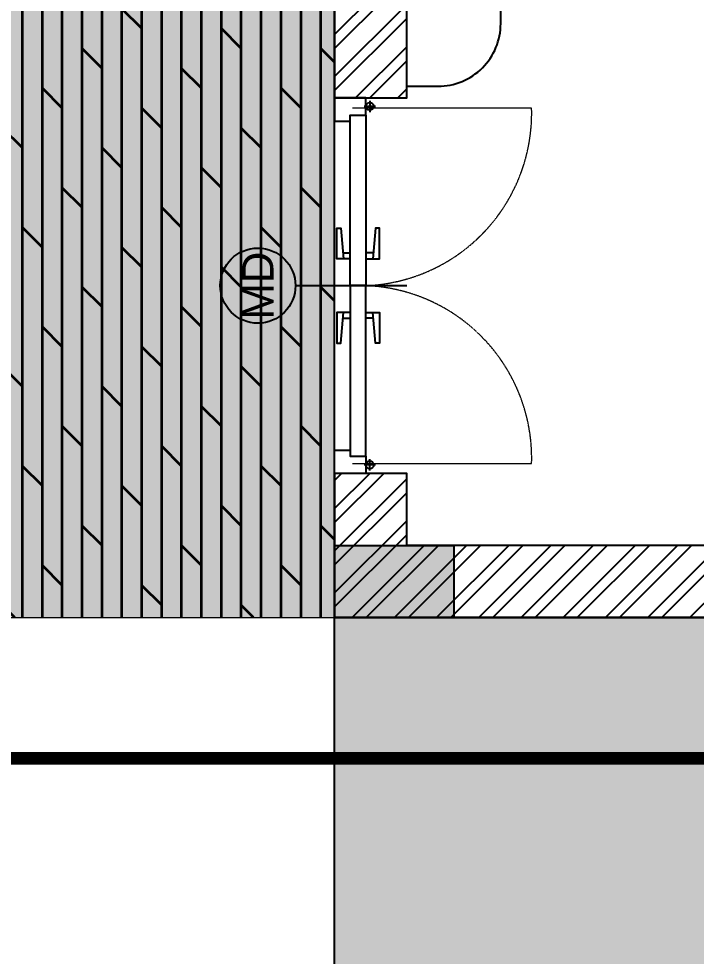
# Model space of a CAD drawing. Header units: millimetres. Extents: x -176651 to 424033, y -469666 to 486614.
# Drawn here: x 221734 to 223896, y 29461 to 32456 of the extents above; entities that cross this region are included whole.
import ezdxf
from ezdxf.enums import TextEntityAlignment as Align

# ---------------------------------------------------------------- set-up
doc = ezdxf.new("R2010")
doc.units = ezdxf.units.MM
doc.linetypes.add('1625_West Villa$0$DASHED', pattern=[0.75, 0.5, -0.25])
doc.linetypes.add('1625W-Roof Plan$0$DASHED', pattern=[0.75, 0.5, -0.25])
for name, color, linetype in [('1625_West Villa$0$ad-Door', 8, 'Continuous'), ('1625_West Villa$0$ad-Elevation 10', 8, 'Continuous'), ('1625_West Villa$0$ad-Furniture', 8, 'Continuous'), ('1625_West Villa$0$ad-Text Main_Door&window Label', 8, 'Continuous'), ('1625_West Villa$0$ad-Verandah', 8, 'Continuous'), ('1625_West Villa$0$ad-Wall', 8, 'Continuous'), ('1625_West Villa$0$ad-Wall hatch', 8, 'Continuous'), ('1625W-Roof Plan$0$ad-Secondary Roof', 8, 'Continuous'), ('1625W_Columns$0$ad-Column', 8, 'Continuous'), ('1625W_Columns$0$ad-Column Hatch', 8, 'Continuous'), ('ad-Plinth', 8, 'Continuous'), ('ad-Verandah', 33, 'Continuous')]:
    doc.layers.add(name, color=color, linetype=linetype)
doc.layers.add('1625_West Villa$0$ad-Landscape', color=8, linetype='Continuous', lineweight=35)
doc.styles.add('1625_West Villa$0$New Text Style', font='arial.ttf', dxfattribs={"height": 100})

# ---------------------------------------------------------------- blocks, each defined once
blk = doc.blocks.new('zw$F00C')
at = {"layer": 'ad-Plinth', "ltscale": 5}
blk.add_lwpolyline([(0, 13620), (12120, 13620), (12120, 0), (0, 0), (0, 4745), (2830, 4745), (2830, 8645), (0, 8645)], close=True, dxfattribs=at)
at = {"layer": 'ad-Verandah', "lineweight": 9}
blk.add_lwpolyline([(0, 13620), (-1520, 13620), (-1520, 8645), (0, 8645)], close=True, dxfattribs=at)
blk = doc.blocks.new('zw$898C')
at = {"layer": 'ad-Plinth', "ltscale": 5}
blk.add_blockref('zw$F00C', (30903.5, -406860.5), dxfattribs=at)
blk = doc.blocks.new('1625_West Villa$0$zw$FB80')
at = {"layer": '1625_West Villa$0$ad-Furniture', "ltscale": 0.125}
blk.add_lwpolyline([(0, -3048.1), (-100, -3048.1, -0.414214), (-300, -2848.1), (-300, 0)], format="xyb", dxfattribs=at)
blk = doc.blocks.new('1625_West Villa$0$zw$66EE')
at = {"layer": '1625_West Villa$0$ad-Furniture', "xscale": -1}
blk.add_blockref('1625_West Villa$0$zw$FB80', (230, 13390), dxfattribs=at)
blk = doc.blocks.new('*U97')
for p, q in [((495.7, -26.7), (495.7, -50)), ((704.3, -26.7), (704.3, -50)), ((9.2, -112.3), (46, -112.3)), ((27.6, -130.7), (27.6, -93.9)), ((495.7, -123.3), (495.7, -100)), ((704.3, -123.3), (704.3, -100)), ((1190.8, -112.3), (1154, -112.3)), ((1172.4, -130.7), (1172.4, -93.9))]:
    blk.add_line(p, q)
at = {"color": 8, "lineweight": 0}
for p, q in [((31.6, -57.1), (31.6, -628.6)), ((1168.4, -57.1), (1168.4, -628.6))]:
    blk.add_line(p, q, dxfattribs=at)
for points in [[(55.3, -100), (0, -100), (0, 0), (75, 0), (75, -50), (55.3, -50)], [(1144.7, -100), (1200, -100), (1200, 0), (1125, 0), (1125, -50), (1144.7, -50)], [(55.3, -100), (600, -100), (600, -50), (55.3, -50)], [(1144.7, -100), (600, -100), (600, -50), (1144.7, -50)]]:
    blk.add_lwpolyline(points, close=True)
for points in [[(514.1, -50), (514.1, -7), (415.9, -7), (415.9, -19.3), (514.1, -28.4)], [(685.9, -50), (685.9, -7), (784.1, -7), (784.1, -19.3), (685.9, -28.4)], [(514.1, -100), (514.1, -143), (415.9, -143), (415.9, -130.7), (514.1, -121.6)], [(685.9, -100), (685.9, -143), (784.1, -143), (784.1, -130.7), (685.9, -121.6)]]:
    blk.add_lwpolyline(points)
for centre in [(27.6, -112.3), (1172.4, -112.3)]:
    blk.add_circle(centre, 12.3)
at = {"color": 8, "linetype": '1625_West Villa$0$DASHED', "lineweight": 0}
for centre, start, end in [((49, -77.6), 268.1881, 1.8119), ((1151, -77.6), 178.1881, 271.8119)]:
    blk.add_arc(centre, 551.3, start, end, dxfattribs=at)
at = {"layer": '1625_West Villa$0$ad-Text Main_Door&window Label'}
blk.add_line((600, 125), (600, -230), dxfattribs=at)
blk.add_circle((600, 245), 120, dxfattribs=at)
at = {"layer": '1625_West Villa$0$ad-Text Main_Door&window Label', "style": '1625_West Villa$0$New Text Style'}
blk.add_attdef('D1', text='', height=100, dxfattribs=at).set_placement((600, 245), align=Align.MIDDLE_CENTER)
blk = doc.blocks.new('1625_West Villa$0$zw$6266')
at = {"layer": '1625_West Villa$0$ad-Wall hatch', "transparency": 33554610}
h = blk.add_hatch(dxfattribs=at)
h.set_pattern_fill('ANSI32', color=256, scale=10)
h.paths.add_polyline_path([(0, 13620), (0, 10305), (230, 10305), (230, 13390), (4880, 13390), (4880, 8645), (7640, 8645), (7640, 8760), (5110, 8760), (5110, 10500), (5760, 10500), (5760, 10615), (5110, 10615), (5110, 13390), (7525, 13390), (7525, 10615), (6560, 10615), (6560, 10500), (7640, 10500), (7640, 13390), (11890, 13390), (11890, 8760), (8540, 8760), (8540, 8645), (11890, 8645), (11890, 230), (10090, 230), (10090, 0), (12120, 0), (12120, 13620)])
h = blk.add_hatch(dxfattribs=at)
h.set_pattern_fill('ANSI32', color=256, scale=10)
h.set_pattern_definition([(45, (388774.33, 102900.03), (-67.35192, 67.35192), []), (45, (388819.235, 102900.03), (-67.35192, 67.35192), [])])
h.paths.add_polyline_path([(230, 8875), (230, 9105), (0, 9105), (0, 8645), (2830, 8645), (2830, 4745), (0, 4745), (0, 0), (9240, 0), (9240, 230), (8540, 230), (8540, 4745), (4810, 4745), (4810, 4515), (4995, 4515), (4995, 3930), (5110, 3930), (5110, 4630), (8310, 4630), (8310, 3130), (6860, 3130), (6860, 3015), (8310, 3015), (8310, 230), (5110, 230), (5110, 3015), (6060, 3015), (6060, 3130), (4995, 3130), (4995, 230), (230, 230), (230, 4515), (3910, 4515), (3910, 4745), (3060, 4745), (3060, 8875)])
at = {"layer": '1625_West Villa$0$ad-Wall'}
for points in [[(12120, 13620), (0, 13620), (0, 10305), (230, 10305), (230, 13390), (4880, 13390), (4880, 8645), (7640, 8645)], [(3910, 4515), (3910, 4745), (3060, 4745), (3060, 8875), (230, 8875), (230, 9105), (0, 9105), (0, 8645), (2830, 8645), (2830, 4745), (0, 4745), (0, 0)]]:
    blk.add_lwpolyline(points, dxfattribs=at)
at = {"layer": '1625_West Villa$0$ad-Door', "ltscale": 5, "rotation": 90}
blk.add_blockref('*U97', (0, 9105), dxfattribs=at).add_auto_attribs({'D1': 'MD'})
blk = doc.blocks.new('1625_West Villa$0$zw$6CCD')
at = {"transparency": 33554559}
h = blk.add_hatch(color=43, dxfattribs=at)
h.dxf.hatch_style = 1
h.paths.add_polyline_path([(0, 0), (-1520, 0), (-1520, -4975), (0, -4975)])
h = blk.add_hatch(color=256, dxfattribs=at)
h.dxf.hatch_style = 1
h.set_gradient(color1=(153, 204, 0), color2=(63, 127, 0), tint=1, name='INVSPHERICAL')
h.paths.add_polyline_path([(0, -4975), (2830, -4975), (2830, -8875), (0, -8875)])
h = blk.add_hatch(dxfattribs=at)
h.set_pattern_fill('GRASS', color=74)
h.set_pattern_definition([(90, (-461574.16, 207857.781), (-17.96051224, 17.96051224), [4.7625, -31.1585245]), (45, (-461574.16, 207857.78), (-17.9605122, 17.9605122), [4.7625, -20.6375]), (135, (-461574.16, 207857.78), (-17.9605122, -17.9605122), [4.7625, -20.6375])])
h.paths.add_polyline_path([(2830, -4975), (0, -4975), (0, -8875), (2830, -8875)])
at = {"layer": '1625_West Villa$0$ad-Landscape', "transparency": 33554687}
h = blk.add_hatch(dxfattribs=at)
h.set_pattern_fill('DOLMIT', color=44, scale=10, angle=90)
h.set_pattern_definition([(90, (-1520, -9105), (-63.5, 4e-15), []), (135, (-1520, -9105), (-127, -127), [89.8026, -179.605])])
h.paths.add_polyline_path([(0, 0), (-1520, 0), (-1520, -4975), (0, -4975)])
at = {"layer": '1625_West Villa$0$ad-Elevation 10'}
blk.add_lwpolyline([(0, -4975), (2830, -4975), (2830, -8875), (0, -8875)], close=True, dxfattribs=at)
at = {"layer": '1625_West Villa$0$ad-Verandah', "lineweight": 9}
blk.add_lwpolyline([(0, 0), (-1520, 0), (-1520, -4975), (0, -4975)], close=True, dxfattribs=at)
blk = doc.blocks.new('1625W-Roof Plan$0$A$Ca594aa6c')
at = {"layer": '1625W-Roof Plan$0$ad-Secondary Roof', "linetype": '1625W-Roof Plan$0$DASHED', "ltscale": 2, "const_width": 40}
blk.add_lwpolyline([(-1820, 450), (2380, 450), (4485.4, -2487.5), (2380, -5425), (-1820, -5425)], close=True, dxfattribs=at)
blk = doc.blocks.new('1625W-Roof Plan')
blk.add_blockref('1625W-Roof Plan$0$A$Ca594aa6c', (0, 13620))
blk = doc.blocks.new('1625W_Columns$0$zw$6AA0')
at = {"layer": '1625W_Columns$0$ad-Column Hatch', "transparency": 33554687}
h = blk.add_hatch(color=256, dxfattribs=at)
h.dxf.hatch_style = 1
h.paths.add_polyline_path([(0, -230), (380, -230), (380, 0), (0, 0)])
at = {"layer": '1625W_Columns$0$ad-Column'}
blk.add_lwpolyline([(0, -230), (380, -230), (380, 0), (0, 0)], close=True, dxfattribs=at)
blk = doc.blocks.new('1625W_Columns')
at = {"layer": '1625W_Columns$0$ad-Column', "xscale": -1, "rotation": 179.9999999999999}
blk.add_blockref('1625W_Columns$0$zw$6AA0', (0, 8645), dxfattribs=at)
blk = doc.blocks.new('1625_West Villa')
at = {"layer": '1625_West Villa$0$ad-Verandah'}
blk.add_blockref('1625_West Villa$0$zw$6CCD', (0, 13620), dxfattribs=at)
at = {"layer": '1625_West Villa$0$ad-Furniture'}
blk.add_blockref('1625_West Villa$0$zw$66EE', (0, 0), dxfattribs=at)
blk.add_blockref('1625W-Roof Plan', (0, 0))
blk.add_blockref('1625_West Villa$0$zw$6266', (0, 0))
blk.add_blockref('1625W_Columns', (0, 0))
blk = doc.blocks.new("All Plot's Villa Plans")
at = {"ltscale": 5}
blk.add_blockref('1625_West Villa', (222742.3, 21898.3), dxfattribs=at)

msp = doc.modelspace()

# ---------------------------------------------------------------- block references
at = {"ltscale": 5}
msp.add_blockref("All Plot's Villa Plans", (0, 0), dxfattribs=at)

# ---------------------------------------------------------------- next in the draw order: block references
msp.add_blockref('zw$898C', (191838.8, 428758.8), dxfattribs=at)

doc.saveas('drawing.dxf')
